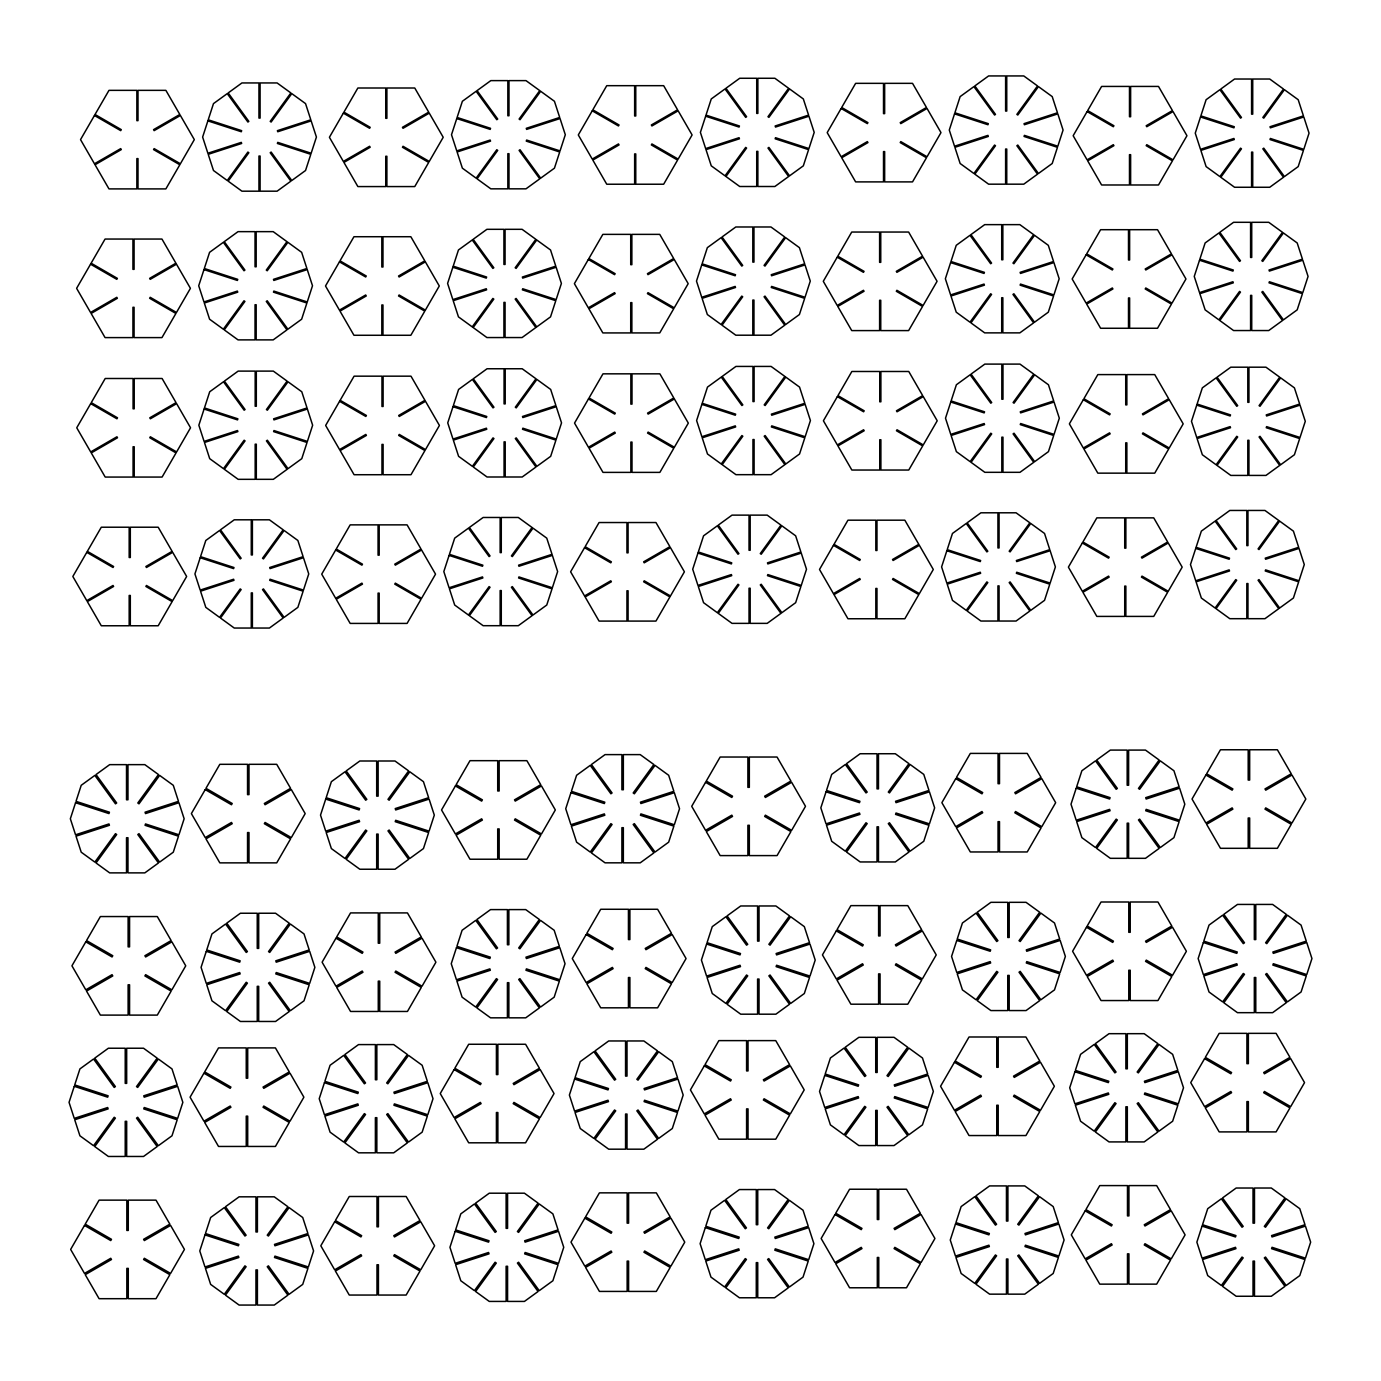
<?xml version="1.0" encoding="UTF-8"?>
<svg xmlns="http://www.w3.org/2000/svg" width="1381" height="1381" viewBox="0 0 1381 1381"><rect width="100%" height="100%" fill="white"/><g stroke="black" fill="none" stroke-linecap="round" stroke-linejoin="round"><path stroke-width="1.5" d="M207.875 120.889L202.627 137.064L207.875 153.239L241.312 142.381L241.658 143.469L208.22 154.327L213.485 170.502L227.244 180.514L247.907 152.065L248.839 152.739L228.176 181.17L241.934 191.182L258.955 191.182L258.955 156.036L260.094 156.036L260.094 191.182L277.098 191.182L290.873 181.17L270.21 152.739L271.125 152.065L291.788 180.514L305.546 170.502L310.811 154.327L277.391 143.469L277.736 142.381L311.157 153.239L316.422 137.064L311.157 120.889L277.736 131.747L277.391 130.66L310.811 119.802L305.546 103.61L291.788 93.615L271.125 122.046L270.21 121.39L290.873 92.941L277.098 82.946L260.094 82.946L260.094 118.093L258.955 118.093L258.955 82.946L241.934 82.946L228.176 92.941L248.839 121.39L247.907 122.046L227.244 93.615L213.485 103.61L208.22 119.802L241.658 130.66L241.312 131.747L207.875 120.889M203.974 269.588L198.709 285.763L203.974 301.956L237.394 291.08L237.739 292.168L204.319 303.026L209.584 319.218L223.342 329.213L244.005 300.782L244.92 301.438L224.257 329.886L238.033 339.881L255.036 339.881L255.036 304.735L256.175 304.735L256.175 339.881L273.196 339.881L286.955 329.886L266.291 301.438L267.224 300.782L287.887 329.213L301.645 319.218L306.893 303.026L273.473 292.168L273.818 291.08L307.255 301.956L312.503 285.763L307.255 269.588L273.818 280.447L273.473 279.359L306.893 268.501L301.645 252.326L287.887 242.314L267.224 270.762L266.291 270.089L286.955 241.658L273.196 231.645L256.175 231.645L256.175 266.792L255.036 266.792L255.036 231.645L238.033 231.645L224.257 241.658L244.92 270.089L244.005 270.762L223.342 242.314L209.584 252.326L204.319 268.501L237.739 279.359L237.394 280.447L203.974 269.588M75.558 802.724L70.345 818.76L75.558 834.797L108.978 823.939L109.427 825.303L76.007 836.178L81.22 852.198L94.857 862.107L115.503 833.675L116.677 834.538L96.031 862.97L109.669 872.878L126.517 872.878L126.517 837.732L127.967 837.732L127.967 872.878L144.832 872.878L158.47 862.97L137.807 834.538L138.98 833.675L159.644 862.107L173.281 852.198L178.494 836.178L145.057 825.303L145.506 823.939L178.943 834.797L184.139 818.76L178.943 802.724L145.506 813.582L145.057 812.201L178.494 801.343L173.281 785.306L159.644 775.397L138.98 803.846L137.807 802.982L158.47 774.551L144.832 764.642L127.967 764.642L127.967 799.789L126.517 799.789L126.517 764.642L109.669 764.642L96.031 774.551L116.677 802.982L115.503 803.846L94.857 775.397L81.22 785.306L76.007 801.343L109.427 812.201L108.978 813.582L75.558 802.724M204.095 409.035L198.847 425.227L204.095 441.402L237.532 430.544L237.877 431.614L204.457 442.49L209.705 458.665L223.48 468.66L244.144 440.228L245.058 440.902L224.395 469.333L238.153 479.328L255.174 479.328L255.174 444.181L256.314 444.181L256.314 479.328L273.334 479.328L287.093 469.333L266.429 440.902L267.362 440.228L288.008 468.66L301.783 458.665L307.031 442.49L273.611 431.614L273.956 430.544L307.393 441.402L312.641 425.227L307.393 409.035L273.956 419.893L273.611 418.823L307.031 407.947L301.783 391.772L288.008 381.777L267.362 410.209L266.429 409.536L287.093 381.104L273.334 371.109L256.314 371.109L256.314 406.256L255.174 406.256L255.174 371.109L238.153 371.109L224.395 381.104L245.058 409.536L244.144 410.209L223.48 381.777L209.705 391.772L204.457 407.947L237.877 418.823L237.532 419.893L204.095 409.035M200.193 557.734L194.928 573.926L200.193 590.101L233.613 579.243L233.976 580.331L200.538 591.189L205.804 607.364L219.562 617.376L240.225 588.927L241.14 589.601L220.494 618.032L234.252 628.044L251.273 628.044L251.273 592.898L252.395 592.898L252.395 628.044L269.416 628.044L283.174 618.032L262.528 589.601L263.443 588.927L284.106 617.376L297.864 607.364L303.13 591.189L269.692 580.331L270.055 579.243L303.475 590.101L308.74 573.926L303.475 557.734L270.055 568.609L269.692 567.522L303.13 556.664L297.864 540.472L284.106 530.477L263.443 558.908L262.528 558.235L283.174 529.803L269.416 519.808L252.395 519.808L252.395 554.955L251.273 554.955L251.273 519.808L234.252 519.808L220.494 529.803L241.14 558.235L240.225 558.908L219.562 530.477L205.804 540.472L200.538 556.664L233.976 567.522L233.613 568.609L200.193 557.734M74.263 1086.312L69.05 1102.349L74.263 1118.386L107.683 1107.527L108.132 1108.908L74.712 1119.767L79.925 1135.803L93.563 1145.712L114.209 1117.264L115.383 1118.127L94.737 1146.558L108.374 1156.467L125.222 1156.467L125.222 1121.32L126.672 1121.32L126.672 1156.467L143.538 1156.467L157.175 1146.558L136.512 1118.127L137.686 1117.264L158.349 1145.712L171.986 1135.803L177.2 1119.767L143.762 1108.908L144.211 1107.527L177.648 1118.386L182.844 1102.349L177.648 1086.312L144.211 1097.187L143.762 1095.806L177.2 1084.931L171.986 1068.911L158.349 1059.003L137.686 1087.434L136.512 1086.571L157.175 1058.139L143.538 1048.231L126.672 1048.231L126.672 1083.377L125.222 1083.377L125.222 1048.231L108.374 1048.231L94.737 1058.139L115.383 1086.571L114.209 1087.434L93.563 1059.003L79.925 1068.911L74.712 1084.931L108.132 1095.806L107.683 1097.187L74.263 1086.312M456.766 118.542L451.501 134.734L456.766 150.909L490.186 140.051L490.548 141.121L457.111 151.996L462.376 168.171L476.134 178.166L496.797 149.735L497.712 150.408L477.066 178.839L490.825 188.834L507.845 188.834L507.845 153.688L508.985 153.688L508.985 188.834L525.988 188.834L539.764 178.839L519.101 150.408L520.016 149.735L540.679 178.166L554.437 168.171L559.702 151.996L526.265 141.121L526.627 140.051L560.047 150.909L565.312 134.734L560.047 118.542L526.627 129.4L526.265 128.329L559.702 117.454L554.437 101.279L540.679 91.284L520.016 119.715L519.101 119.042L539.764 90.611L525.988 80.616L508.985 80.616L508.985 115.762L507.845 115.762L507.845 80.616L490.825 80.616L477.066 90.611L497.712 119.042L496.797 119.715L476.134 91.284L462.376 101.279L457.111 117.454L490.548 128.329L490.186 129.4L456.766 118.542M206.287 951.319L201.074 967.356L206.287 983.393L239.707 972.535L240.156 973.916L206.736 984.774L211.949 1000.811L225.586 1010.719L246.232 982.271L247.406 983.134L226.76 1011.565L240.398 1021.474L257.246 1021.474L257.246 986.327L258.696 986.327L258.696 1021.474L275.561 1021.474L289.199 1011.565L268.535 983.134L269.709 982.271L290.373 1010.719L304.01 1000.811L309.223 984.774L275.786 973.916L276.235 972.535L309.672 983.393L314.868 967.356L309.672 951.319L276.235 962.194L275.786 960.813L309.223 949.938L304.01 933.919L290.373 924.01L269.709 952.441L268.535 951.578L289.199 923.147L275.561 913.238L258.696 913.238L258.696 948.384L257.246 948.384L257.246 913.238L240.398 913.238L226.76 923.147L247.406 951.578L246.232 952.441L225.586 924.01L211.949 933.919L206.736 949.938L240.156 960.813L239.707 962.194L206.287 951.319M452.847 267.241L447.599 283.433L452.847 299.608L486.285 288.75L486.63 289.837L453.21 300.695L458.457 316.87L472.233 326.883L492.879 298.434L493.811 299.107L473.148 327.539L486.906 337.551L503.927 337.551L503.927 302.387L505.066 302.387L505.066 337.551L522.087 337.551L535.845 327.539L515.182 299.107L516.097 298.434L536.76 326.883L550.536 316.87L555.783 300.695L522.363 289.837L522.709 288.75L556.146 299.608L561.394 283.433L556.146 267.241L522.709 278.116L522.363 277.029L555.783 266.17L550.536 249.978L536.76 239.983L516.097 268.415L515.182 267.741L535.845 239.31L522.087 229.315L505.066 229.315L505.066 264.462L503.927 264.462L503.927 229.315L486.906 229.315L473.148 239.31L493.811 267.741L492.879 268.415L472.233 239.983L458.457 249.978L453.21 266.17L486.63 277.029L486.285 278.116L452.847 267.241M452.985 406.704L447.737 422.879L452.985 439.072L486.423 428.196L486.768 429.284L453.348 440.142L458.596 456.334L472.371 466.329L493.017 437.898L493.949 438.554L473.286 467.002L487.044 476.997L504.065 476.997L504.065 441.851L505.204 441.851L505.204 476.997L522.208 476.997L535.983 467.002L515.32 438.554L516.235 437.898L536.898 466.329L550.674 456.334L555.922 440.142L522.501 429.284L522.847 428.196L556.267 439.072L561.532 422.879L556.267 406.704L522.847 417.563L522.501 416.475L555.922 405.617L550.674 389.442L536.898 379.43L516.235 407.878L515.32 407.205L535.983 378.774L522.208 368.762L505.204 368.762L505.204 403.908L504.065 403.908L504.065 368.762L487.044 368.762L473.286 378.774L493.949 407.205L493.017 407.878L472.371 379.43L458.596 389.442L453.348 405.617L486.768 416.475L486.423 417.563L452.985 406.704M325.726 799.081L320.513 815.118L325.726 831.155L359.146 820.297L359.595 821.678L326.175 832.536L331.371 848.573L345.008 858.481L365.672 830.033L366.845 830.896L346.182 859.327L359.82 869.236L376.685 869.236L376.685 834.089L378.135 834.089L378.135 869.236L395.001 869.236L408.638 859.327L387.975 830.896L389.149 830.033L409.812 858.481L423.449 848.573L428.645 832.536L395.225 821.678L395.674 820.297L429.094 831.155L434.307 815.118L429.094 799.081L395.674 809.957L395.225 808.576L428.645 797.7L423.449 781.681L409.812 771.772L389.149 800.203L387.975 799.357L408.638 770.909L395.001 761L378.135 761L378.135 796.147L376.685 796.147L376.685 761L359.82 761L346.182 770.909L366.845 799.357L365.672 800.203L345.008 771.772L331.371 781.681L326.175 797.7L359.595 808.576L359.146 809.957L325.726 799.081M204.992 1234.907L199.779 1250.944L204.992 1266.981L238.412 1256.123L238.861 1257.504L205.441 1268.362L210.654 1284.399L224.292 1294.308L244.938 1265.859L246.111 1266.722L225.466 1295.154L239.103 1305.062L255.951 1305.062L255.951 1269.916L257.401 1269.916L257.401 1305.062L274.267 1305.062L287.904 1295.154L267.241 1266.722L268.415 1265.859L289.078 1294.308L302.715 1284.399L307.928 1268.362L274.491 1257.504L274.94 1256.123L308.377 1266.981L313.573 1250.944L308.377 1234.907L274.94 1245.783L274.491 1244.402L307.928 1233.526L302.715 1217.507L289.078 1207.598L268.415 1236.03L267.241 1235.184L287.904 1206.735L274.267 1196.826L257.401 1196.826L257.401 1231.973L255.951 1231.973L255.951 1196.826L239.103 1196.826L225.466 1206.735L246.111 1235.184L244.938 1236.03L224.292 1207.598L210.654 1217.507L205.441 1233.526L238.861 1244.402L238.412 1245.783L204.992 1234.907M449.084 555.404L443.819 571.579L449.084 587.771L482.504 576.913L482.867 577.983L449.429 588.841L454.694 605.033L468.452 615.028L489.116 586.597L490.031 587.27L469.367 615.702L483.143 625.697L500.146 625.697L500.146 590.55L501.286 590.55L501.286 625.697L518.307 625.697L532.065 615.702L511.402 587.27L512.334 586.597L532.997 615.028L546.755 605.033L552.02 588.841L518.583 577.983L518.928 576.913L552.365 587.771L557.631 571.579L552.365 555.404L518.928 566.262L518.583 565.192L552.02 554.316L546.755 538.141L532.997 528.146L512.334 556.578L511.402 555.904L532.065 527.473L518.307 517.478L501.286 517.478L501.286 552.624L500.146 552.624L500.146 517.478L483.143 517.478L469.367 527.473L490.031 555.904L489.116 556.578L468.452 528.146L454.694 538.141L449.429 554.316L482.867 565.192L482.504 566.262L449.084 555.404M324.431 1082.687L319.218 1098.706L324.431 1114.743L357.852 1103.885L358.3 1105.266L324.88 1116.124L330.076 1132.161L343.714 1142.07L364.377 1113.621L365.551 1114.484L344.887 1142.916L358.525 1152.824L375.39 1152.824L375.39 1117.678L376.84 1117.678L376.84 1152.824L393.706 1152.824L407.343 1142.916L386.68 1114.484L387.854 1113.621L408.517 1142.07L422.154 1132.161L427.35 1116.124L393.93 1105.266L394.379 1103.885L427.799 1114.743L433.013 1098.706L427.799 1082.687L394.379 1093.545L393.93 1092.164L427.35 1081.306L422.154 1065.269L408.517 1055.36L387.854 1083.792L386.68 1082.946L407.343 1054.497L393.706 1044.588L376.84 1044.588L376.84 1079.752L375.39 1079.752L375.39 1044.588L358.525 1044.588L344.887 1054.497L365.551 1082.946L364.377 1083.792L343.714 1055.36L330.076 1065.269L324.88 1081.306L358.3 1092.164L357.852 1093.545L324.431 1082.687M705.656 116.211L700.391 132.386L705.656 148.578L739.077 137.703L739.439 138.791L706.002 149.649L711.267 165.841L725.025 175.836L745.688 147.404L746.603 148.06L725.94 176.509L739.715 186.504L756.719 186.504L756.719 151.358L757.858 151.358L757.858 186.504L774.879 186.504L788.637 176.509L767.974 148.06L768.906 147.404L789.569 175.836L803.328 165.841L808.593 149.649L775.155 138.791L775.501 137.703L808.938 148.578L814.203 132.386L808.938 116.211L775.501 127.069L775.155 125.982L808.593 115.124L803.328 98.949L789.569 88.936L768.906 117.385L767.974 116.712L788.637 88.28L774.879 78.268L757.858 78.268L757.858 113.415L756.719 113.415L756.719 78.268L739.715 78.268L725.94 88.28L746.603 116.712L745.688 117.385L725.025 88.936L711.267 98.949L706.002 115.124L739.439 125.982L739.077 127.069L705.656 116.211M456.455 947.694L451.242 963.714L456.455 979.75L489.875 968.892L490.324 970.273L456.904 981.131L462.1 997.168L475.737 1007.077L496.4 978.628L497.574 979.492L476.911 1007.923L490.548 1017.832L507.414 1017.832L507.414 982.685L508.864 982.685L508.864 1017.832L525.729 1017.832L539.367 1007.923L518.704 979.492L519.877 978.628L540.541 1007.077L554.178 997.168L559.374 981.131L525.954 970.273L526.403 968.892L559.823 979.75L565.036 963.714L559.823 947.694L526.403 958.552L525.954 957.171L559.374 946.313L554.178 930.276L540.541 920.367L519.877 948.799L518.704 947.953L539.367 919.504L525.729 909.596L508.864 909.596L508.864 944.759L507.414 944.759L507.414 909.596L490.548 909.596L476.911 919.504L497.574 947.953L496.4 948.799L475.737 920.367L462.1 930.276L456.904 946.313L490.324 957.171L489.875 958.552L456.455 947.694M701.738 264.91L696.49 281.085L701.738 297.278L735.175 286.419L735.521 287.49L702.1 298.348L707.348 314.54L721.106 324.535L741.77 296.104L742.702 296.777L722.039 325.208L735.797 335.203L752.818 335.203L752.818 300.057L753.957 300.057L753.957 335.203L770.961 335.203L784.736 325.208L764.073 296.777L764.988 296.104L785.651 324.535L799.409 314.54L804.674 298.348L771.254 287.49L771.599 286.419L805.019 297.278L810.284 281.085L805.019 264.91L771.599 275.768L771.254 274.698L804.674 263.823L799.409 247.648L785.651 237.653L764.988 266.084L764.073 265.411L784.736 236.98L770.961 226.985L753.957 226.985L753.957 262.131L752.818 262.131L752.818 226.985L735.797 226.985L722.039 236.98L742.702 265.411L741.77 266.084L721.106 237.653L707.348 247.648L702.1 263.823L735.521 274.698L735.175 275.768L701.738 264.91M570.94 792.694L565.727 808.731L570.94 824.75L604.36 813.892L604.809 815.273L571.389 826.131L576.602 842.168L590.239 852.077L610.903 823.646L612.076 824.492L591.413 852.923L605.051 862.832L621.899 862.832L621.899 827.685L623.349 827.685L623.349 862.832L640.214 862.832L653.852 852.923L633.189 824.492L634.362 823.646L655.026 852.077L668.663 842.168L673.876 826.131L640.439 815.273L640.888 813.892L674.325 824.75L679.538 808.731L674.325 792.694L640.888 803.552L640.439 802.171L673.876 791.313L668.663 775.276L655.026 765.367L634.362 793.799L633.189 792.953L653.852 764.522L640.214 754.613L623.349 754.613L623.349 789.759L621.899 789.759L621.899 754.613L605.051 754.613L591.413 764.522L612.076 792.953L610.903 793.799L590.239 765.367L576.602 775.276L571.389 791.313L604.809 802.171L604.36 803.552L570.94 792.694M701.876 404.357L696.611 420.549L701.876 436.724L735.296 425.866L735.659 426.953L702.221 437.812L707.486 453.986L721.245 463.999L741.908 435.55L742.823 436.223L722.177 464.655L735.935 474.667L752.956 474.667L752.956 439.521L754.095 439.521L754.095 474.667L771.099 474.667L784.874 464.655L764.211 436.223L765.126 435.55L785.789 463.999L799.547 453.986L804.812 437.812L771.375 426.953L771.737 425.866L805.158 436.724L810.423 420.549L805.158 404.357L771.737 415.232L771.375 414.145L804.812 403.287L799.547 387.094L785.789 377.099L765.126 405.531L764.211 404.875L784.874 376.426L771.099 366.431L754.095 366.431L754.095 401.578L752.956 401.578L752.956 366.431L735.935 366.431L722.177 376.426L742.823 404.875L741.908 405.531L721.245 377.099L707.486 387.094L702.221 403.287L735.659 414.145L735.296 415.232L701.876 404.357M455.16 1231.282L449.947 1247.302L455.16 1263.339L488.581 1252.481L489.029 1253.862L455.609 1264.72L460.805 1280.757L474.443 1290.665L495.106 1262.234L496.28 1263.08L475.616 1291.511L489.254 1301.42L506.119 1301.42L506.119 1266.273L507.569 1266.273L507.569 1301.42L524.435 1301.42L538.072 1291.511L517.409 1263.08L518.583 1262.234L539.246 1290.665L552.883 1280.757L558.079 1264.72L524.659 1253.862L525.108 1252.481L558.528 1263.339L563.741 1247.302L558.528 1231.282L525.108 1242.14L524.659 1240.759L558.079 1229.901L552.883 1213.864L539.246 1203.956L518.583 1232.387L517.409 1231.541L538.072 1203.11L524.435 1193.201L507.569 1193.201L507.569 1228.348L506.119 1228.348L506.119 1193.201L489.254 1193.201L475.616 1203.11L496.28 1231.541L495.106 1232.387L474.443 1203.956L460.805 1213.864L455.609 1229.901L489.029 1240.759L488.581 1242.14L455.16 1231.282M697.957 553.073L692.71 569.248L697.957 585.423L731.395 574.565L731.74 575.653L698.32 586.511L703.568 602.686L717.343 612.698L738.006 584.267L738.921 584.923L718.258 613.371L732.016 623.366L749.037 623.366L749.037 588.22L750.176 588.22L750.176 623.366L767.197 623.366L780.956 613.371L760.292 584.923L761.224 584.267L781.87 612.698L795.646 602.686L800.894 586.511L767.473 575.653L767.819 574.565L801.256 585.423L806.504 569.248L801.256 553.073L767.819 563.931L767.473 562.844L800.894 551.986L795.646 535.811L781.87 525.798L761.224 554.23L760.292 553.574L780.956 525.125L767.197 515.13L750.176 515.13L750.176 550.277L749.037 550.277L749.037 515.13L732.016 515.13L718.258 525.125L738.921 553.574L738.006 554.23L717.343 525.798L703.568 535.811L698.32 551.986L731.74 562.844L731.395 563.931L697.957 553.073M574.582 1079.044L569.386 1095.064L574.582 1111.101L608.02 1100.243L608.469 1101.624L575.031 1112.482L580.244 1128.519L593.882 1138.427L614.545 1109.996L615.719 1110.842L595.056 1139.273L608.693 1149.182L625.558 1149.182L625.558 1114.035L627.009 1114.035L627.009 1149.182L643.857 1149.182L657.494 1139.273L636.848 1110.842L638.022 1109.996L658.668 1138.427L672.305 1128.519L677.519 1112.482L644.098 1101.624L644.547 1100.243L677.967 1111.101L683.181 1095.064L677.967 1079.044L644.547 1089.902L644.098 1088.521L677.519 1077.663L672.305 1061.626L658.668 1051.718L638.022 1080.149L636.848 1079.303L657.494 1050.872L643.857 1040.963L627.009 1040.963L627.009 1076.11L625.558 1076.11L625.558 1040.963L608.693 1040.963L595.056 1050.872L615.719 1079.303L614.545 1080.149L593.882 1051.718L580.244 1061.626L575.031 1077.663L608.469 1088.521L608.02 1089.902L574.582 1079.044M954.53 113.863L949.282 130.056L954.53 146.231L987.967 135.373L988.313 136.46L954.892 147.318L960.14 163.493L973.916 173.505L994.579 145.057L995.494 145.73L974.831 174.161L988.606 184.174L1005.61 184.174L1005.61 149.027L1006.749 149.027L1006.749 184.174L1023.77 184.174L1037.528 174.161L1016.865 145.73L1017.797 145.057L1038.443 173.505L1052.218 163.493L1057.466 147.318L1024.046 136.46L1024.391 135.373L1057.829 146.231L1063.077 130.056L1057.829 113.863L1024.391 124.739L1024.046 123.651L1057.466 112.793L1052.218 96.601L1038.443 86.606L1017.797 115.037L1016.865 114.381L1037.528 85.933L1023.77 75.938L1006.749 75.938L1006.749 111.084L1005.61 111.084L1005.61 75.938L988.606 75.938L974.831 85.933L995.494 114.381L994.579 115.037L973.916 86.606L960.14 96.601L954.892 112.793L988.313 123.651L987.967 124.739L954.53 113.863M706.606 944.052L701.41 960.071L706.606 976.108L740.043 965.25L740.492 966.631L707.055 977.489L712.268 993.526L725.905 1003.435L746.569 975.003L747.742 975.849L727.079 1004.28L740.717 1014.189L757.582 1014.189L757.582 979.043L759.032 979.043L759.032 1014.189L775.88 1014.189L789.518 1004.28L768.872 975.849L770.046 975.003L790.692 1003.435L804.329 993.526L809.542 977.489L776.122 966.631L776.571 965.25L809.991 976.108L815.204 960.071L809.991 944.052L776.571 954.91L776.122 953.529L809.542 942.671L804.329 926.634L790.692 916.725L770.046 945.156L768.872 944.311L789.518 915.879L775.88 905.971L759.032 905.971L759.032 941.117L757.582 941.117L757.582 905.971L740.717 905.971L727.079 915.879L747.742 944.311L746.569 945.156L725.905 916.725L712.268 926.634L707.055 942.671L740.492 953.529L740.043 954.91L706.606 944.052M950.629 262.58L945.364 278.755L950.629 294.93L984.049 284.072L984.411 285.159L950.974 296.017L956.239 312.192L969.997 322.205L990.66 293.773L991.575 294.429L970.929 322.878L984.688 332.873L1001.708 332.873L1001.708 297.726L1002.848 297.726L1002.848 332.873L1019.851 332.873L1033.627 322.878L1012.963 294.429L1013.878 293.773L1034.542 322.205L1048.3 312.192L1053.565 296.017L1020.127 285.159L1020.49 284.072L1053.91 294.93L1059.175 278.755L1053.91 262.58L1020.49 273.438L1020.127 272.35L1053.565 261.492L1048.3 245.317L1034.542 235.305L1013.878 263.736L1012.963 263.081L1033.627 234.632L1019.851 224.637L1002.848 224.637L1002.848 259.783L1001.708 259.783L1001.708 224.637L984.688 224.637L970.929 234.632L991.575 263.081L990.66 263.736L969.997 235.305L956.239 245.317L950.974 261.492L984.411 272.35L984.049 273.438L950.629 262.58M950.767 402.026L945.502 418.201L950.767 434.394L984.187 423.535L984.549 424.606L951.112 435.481L956.377 451.656L970.135 461.651L990.798 433.22L991.713 433.893L971.05 462.324L984.826 472.319L1001.829 472.319L1001.829 437.173L1002.969 437.173L1002.969 472.319L1019.989 472.319L1033.748 462.324L1013.102 433.893L1014.017 433.22L1034.68 461.651L1048.438 451.656L1053.703 435.481L1020.266 424.606L1020.628 423.535L1054.048 434.394L1059.313 418.201L1054.048 402.026L1020.628 412.884L1020.266 411.814L1053.703 400.939L1048.438 384.764L1034.68 374.769L1014.017 403.2L1013.102 402.527L1033.748 374.096L1019.989 364.101L1002.969 364.101L1002.969 399.247L1001.829 399.247L1001.829 364.101L984.826 364.101L971.05 374.096L991.713 402.527L990.798 403.2L970.135 374.769L956.377 384.764L951.112 400.939L984.549 411.814L984.187 412.884L950.767 402.026M826.045 791.814L820.832 807.85L826.045 823.87L859.483 813.012L859.931 814.393L826.494 825.251L831.707 841.288L845.345 851.197L866.008 822.765L867.182 823.611L846.518 852.042L860.156 861.951L877.021 861.951L877.021 826.805L878.471 826.805L878.471 861.951L895.32 861.951L908.957 852.042L888.294 823.611L889.468 822.765L910.131 851.197L923.768 841.288L928.981 825.251L895.561 814.393L896.01 813.012L929.43 823.87L934.644 807.85L929.43 791.814L896.01 802.672L895.561 801.291L928.981 790.433L923.768 774.396L910.131 764.487L889.468 792.918L888.294 792.073L908.957 763.641L895.32 753.733L878.471 753.733L878.471 788.879L877.021 788.879L877.021 753.733L860.156 753.733L846.518 763.641L867.182 792.073L866.008 792.918L845.345 764.487L831.707 774.396L826.494 790.433L859.931 801.291L859.483 802.672L826.045 791.814M705.311 1227.64L700.115 1243.677L705.311 1259.696L738.749 1248.838L739.198 1250.219L705.76 1261.077L710.973 1277.114L724.611 1287.023L745.274 1258.592L746.448 1259.437L725.785 1287.869L739.422 1297.777L756.287 1297.777L756.287 1262.631L757.737 1262.631L757.737 1297.777L774.586 1297.777L788.223 1287.869L767.577 1259.437L768.751 1258.592L789.397 1287.023L803.034 1277.114L808.248 1261.077L774.827 1250.219L775.276 1248.838L808.696 1259.696L813.91 1243.677L808.696 1227.64L775.276 1238.498L774.827 1237.117L808.248 1226.259L803.034 1210.222L789.397 1200.313L768.751 1228.745L767.577 1227.899L788.223 1199.468L774.586 1189.559L757.737 1189.559L757.737 1224.705L756.287 1224.705L756.287 1189.559L739.422 1189.559L725.785 1199.468L746.448 1227.899L745.274 1228.745L724.611 1200.313L710.973 1210.222L705.76 1226.259L739.198 1237.117L738.749 1238.498L705.311 1227.64M946.848 550.726L941.6 566.918L946.848 583.093L980.286 572.235L980.631 573.322L947.211 584.18L952.458 600.355L966.234 610.35L986.88 581.919L987.812 582.592L967.149 611.023L980.907 621.036L997.928 621.036L997.928 585.872L999.067 585.872L999.067 621.036L1016.071 621.036L1029.846 611.023L1009.183 582.592L1010.098 581.919L1030.761 610.35L1044.537 600.355L1049.784 584.18L1016.364 573.322L1016.709 572.235L1050.147 583.093L1055.395 566.918L1050.147 550.726L1016.709 561.584L1016.364 560.513L1049.784 549.655L1044.537 533.463L1030.761 523.468L1010.098 551.899L1009.183 551.226L1029.846 522.795L1016.071 512.8L999.067 512.8L999.067 547.946L997.928 547.946L997.928 512.8L980.907 512.8L967.149 522.795L987.812 551.226L986.88 551.899L966.234 523.468L952.458 533.463L947.211 549.655L980.631 560.513L980.286 561.584L946.848 550.726M824.75 1075.402L819.537 1091.439L824.75 1107.458L858.188 1096.6L858.637 1097.981L825.199 1108.839L830.413 1124.876L844.05 1134.785L864.713 1106.354L865.887 1107.199L845.224 1135.648L858.861 1145.557L875.727 1145.557L875.727 1110.393L877.177 1110.393L877.177 1145.557L894.025 1145.557L907.662 1135.648L886.999 1107.199L888.173 1106.354L908.836 1134.785L922.473 1124.876L927.687 1108.839L894.267 1097.981L894.715 1096.6L928.136 1107.458L933.349 1091.439L928.136 1075.402L894.715 1086.26L894.267 1084.879L927.687 1074.021L922.473 1057.984L908.836 1048.075L888.173 1076.524L886.999 1075.661L907.662 1047.23L894.025 1037.321L877.177 1037.321L877.177 1072.467L875.727 1072.467L875.727 1037.321L858.861 1037.321L845.224 1047.23L865.887 1075.661L864.713 1076.524L844.05 1048.075L830.413 1057.984L825.199 1074.021L858.637 1084.879L858.188 1086.26L824.75 1075.402M1200.503 116.971L1195.255 133.146L1200.503 149.338L1233.941 138.463L1234.286 139.55L1200.866 150.408L1206.114 166.6L1219.889 176.595L1240.552 148.164L1241.467 148.82L1220.804 177.269L1234.562 187.264L1251.583 187.264L1251.583 152.117L1252.722 152.117L1252.722 187.264L1269.743 187.264L1283.501 177.269L1262.838 148.82L1263.77 148.164L1284.416 176.595L1298.192 166.6L1303.44 150.408L1270.019 139.55L1270.365 138.463L1303.802 149.338L1309.05 133.146L1303.802 116.971L1270.365 127.829L1270.019 126.741L1303.44 115.883L1298.192 99.708L1284.416 89.696L1263.77 118.145L1262.838 117.471L1283.501 89.04L1269.743 79.028L1252.722 79.028L1252.722 114.174L1251.583 114.174L1251.583 79.028L1234.562 79.028L1220.804 89.04L1241.467 117.471L1240.552 118.145L1219.889 89.696L1206.114 99.708L1200.866 115.883L1234.286 126.741L1233.941 127.829L1200.503 116.971M956.774 940.409L951.561 956.446L956.774 972.466L990.212 961.608L990.66 962.989L957.223 973.847L962.436 989.884L976.074 999.792L996.737 971.361L997.911 972.207L977.247 1000.655L990.885 1010.564L1007.75 1010.564L1007.75 975.4L1009.2 975.4L1009.2 1010.564L1026.048 1010.564L1039.686 1000.655L1019.023 972.207L1020.196 971.361L1040.86 999.792L1054.497 989.884L1059.71 973.847L1026.29 962.989L1026.739 961.608L1060.159 972.466L1065.372 956.446L1060.159 940.409L1026.739 951.267L1026.29 949.886L1059.71 939.028L1054.497 922.991L1040.86 913.083L1020.196 941.531L1019.023 940.668L1039.686 912.237L1026.048 902.328L1009.2 902.328L1009.2 937.475L1007.75 937.475L1007.75 902.328L990.885 902.328L977.247 912.237L997.911 940.668L996.737 941.531L976.074 913.083L962.436 922.991L957.223 939.028L990.66 949.886L990.212 951.267L956.774 940.409M1199.519 260.232L1194.254 276.424L1199.519 292.599L1232.94 281.741L1233.302 282.829L1199.865 293.687L1205.13 309.862L1218.888 319.857L1239.551 291.426L1240.466 292.099L1219.803 320.53L1233.578 330.542L1250.582 330.542L1250.582 295.379L1251.721 295.379L1251.721 330.542L1268.742 330.542L1282.5 320.53L1261.837 292.099L1262.769 291.426L1283.432 319.857L1297.191 309.862L1302.456 293.687L1269.018 282.829L1269.363 281.741L1302.801 292.599L1308.066 276.424L1302.801 260.232L1269.363 271.09L1269.018 270.02L1302.456 259.162L1297.191 242.97L1283.432 232.975L1262.769 261.406L1261.837 260.733L1282.5 232.301L1268.742 222.306L1251.721 222.306L1251.721 257.453L1250.582 257.453L1250.582 222.306L1233.578 222.306L1219.803 232.301L1240.466 260.733L1239.551 261.406L1218.888 232.975L1205.13 242.97L1199.865 259.162L1233.302 270.02L1232.94 271.09L1199.519 260.232M1196.74 405.116L1191.475 421.309L1196.74 437.484L1230.16 426.625L1230.523 427.713L1197.085 438.571L1202.35 454.746L1216.109 464.758L1236.772 436.31L1237.687 436.983L1217.024 465.414L1230.799 475.427L1247.803 475.427L1247.803 440.28L1248.942 440.28L1248.942 475.427L1265.963 475.427L1279.721 465.414L1259.075 436.983L1259.99 436.31L1280.653 464.758L1294.411 454.746L1299.676 438.571L1266.239 427.713L1266.601 426.625L1300.022 437.484L1305.287 421.309L1300.022 405.116L1266.601 415.992L1266.239 414.904L1299.676 404.046L1294.411 387.854L1280.653 377.859L1259.99 406.29L1259.075 405.634L1279.721 377.186L1265.963 367.191L1248.942 367.191L1248.942 402.337L1247.803 402.337L1247.803 367.191L1230.799 367.191L1217.024 377.186L1237.687 405.634L1236.772 406.29L1216.109 377.859L1202.35 387.854L1197.085 404.046L1230.523 414.904L1230.16 415.992L1196.74 405.116M1076.213 788.171L1071 804.208L1076.213 820.245L1109.633 809.37L1110.082 810.751L1076.662 821.626L1081.875 837.646L1095.513 847.554L1116.176 819.123L1117.35 819.969L1096.687 848.417L1110.324 858.326L1127.172 858.326L1127.172 823.18L1128.622 823.18L1128.622 858.326L1145.488 858.326L1159.125 848.417L1138.462 819.969L1139.636 819.123L1160.299 847.554L1173.936 837.646L1179.15 821.626L1145.712 810.751L1146.161 809.37L1179.598 820.245L1184.812 804.208L1179.598 788.171L1146.161 799.029L1145.712 797.648L1179.15 786.79L1173.936 770.753L1160.299 760.845L1139.636 789.293L1138.462 788.43L1159.125 759.999L1145.488 750.09L1128.622 750.09L1128.622 785.237L1127.172 785.237L1127.172 750.09L1110.324 750.09L1096.687 759.999L1117.35 788.43L1116.176 789.293L1095.513 760.845L1081.875 770.753L1076.662 786.79L1110.082 797.648L1109.633 799.029L1076.213 788.171M955.479 1223.998L950.266 1240.034L955.479 1256.071L988.917 1245.196L989.366 1246.577L955.928 1257.452L961.141 1273.472L974.779 1283.381L995.442 1254.949L996.616 1255.795L975.953 1284.244L989.59 1294.152L1006.456 1294.152L1006.456 1259.006L1007.906 1259.006L1007.906 1294.152L1024.754 1294.152L1038.391 1284.244L1017.728 1255.795L1018.902 1254.949L1039.565 1283.381L1053.202 1273.472L1058.416 1257.452L1024.995 1246.577L1025.427 1245.196L1058.864 1256.071L1064.078 1240.034L1058.864 1223.998L1025.427 1234.856L1024.995 1233.475L1058.416 1222.617L1053.202 1206.58L1039.565 1196.671L1018.902 1225.12L1017.728 1224.257L1038.391 1195.825L1024.754 1185.916L1007.906 1185.916L1007.906 1221.063L1006.456 1221.063L1006.456 1185.916L989.59 1185.916L975.953 1195.825L996.616 1224.257L995.442 1225.12L974.779 1196.671L961.141 1206.58L955.928 1222.617L989.366 1233.475L988.917 1234.856L955.479 1223.998M1195.739 548.395L1190.474 564.57L1195.739 580.762L1229.176 569.887L1229.522 570.974L1196.084 581.833L1201.349 598.025L1215.107 608.02L1235.771 579.588L1236.686 580.262L1216.04 608.693L1229.798 618.688L1246.819 618.688L1246.819 583.542L1247.958 583.542L1247.958 618.688L1264.961 618.688L1278.737 608.693L1258.074 580.262L1258.989 579.588L1279.652 608.02L1293.41 598.025L1298.675 581.833L1265.238 570.974L1265.6 569.887L1299.02 580.762L1304.285 564.57L1299.02 548.395L1265.6 559.253L1265.238 558.166L1298.675 547.308L1293.41 531.133L1279.652 521.12L1258.989 549.569L1258.074 548.896L1278.737 520.464L1264.961 510.452L1247.958 510.452L1247.958 545.616L1246.819 545.616L1246.819 510.452L1229.798 510.452L1216.04 520.464L1236.686 548.896L1235.771 549.569L1215.107 521.12L1201.349 531.133L1196.084 547.308L1229.522 558.166L1229.176 559.253L1195.739 548.395M1074.919 1071.76L1069.705 1087.796L1074.919 1103.833L1108.339 1092.958L1108.788 1094.339L1075.367 1105.214L1080.581 1121.234L1094.218 1131.143L1114.881 1102.711L1116.055 1103.574L1095.392 1132.006L1109.029 1141.914L1125.878 1141.914L1125.878 1106.768L1127.328 1106.768L1127.328 1141.914L1144.193 1141.914L1157.83 1132.006L1137.167 1103.574L1138.341 1102.711L1159.004 1131.143L1172.642 1121.234L1177.855 1105.214L1144.417 1094.339L1144.866 1092.958L1178.304 1103.833L1183.517 1087.796L1178.304 1071.76L1144.866 1082.618L1144.417 1081.237L1177.855 1070.379L1172.642 1054.342L1159.004 1044.433L1138.341 1072.882L1137.167 1072.019L1157.83 1043.587L1144.193 1033.678L1127.328 1033.678L1127.328 1068.825L1125.878 1068.825L1125.878 1033.678L1109.029 1033.678L1095.392 1043.587L1116.055 1072.019L1114.881 1072.882L1094.218 1044.433L1080.581 1054.342L1075.367 1070.379L1108.788 1081.237L1108.339 1082.618L1074.919 1071.76M1203.352 942.515L1198.156 958.552L1203.352 974.589L1236.789 963.714L1237.238 965.095L1203.8 975.953L1209.014 991.99L1222.651 1001.898L1243.314 973.467L1244.488 974.313L1223.825 1002.761L1237.462 1012.67L1254.328 1012.67L1254.328 977.506L1255.778 977.506L1255.778 1012.67L1272.626 1012.67L1286.263 1002.761L1265.617 974.313L1266.791 973.467L1287.437 1001.898L1301.075 991.99L1306.288 975.953L1272.868 965.095L1273.317 963.714L1306.737 974.589L1311.95 958.552L1306.737 942.515L1273.317 953.373L1272.868 951.992L1306.288 941.134L1301.075 925.097L1287.437 915.189L1266.791 943.637L1265.617 942.774L1286.263 914.343L1272.626 904.434L1255.778 904.434L1255.778 939.581L1254.328 939.581L1254.328 904.434L1237.462 904.434L1223.825 914.343L1244.488 942.774L1243.314 943.637L1222.651 915.189L1209.014 925.097L1203.8 941.134L1237.238 951.992L1236.789 953.373L1203.352 942.515M1202.057 1226.104L1196.861 1242.14L1202.057 1258.177L1235.494 1247.302L1235.943 1248.683L1202.506 1259.558L1207.719 1275.578L1221.356 1285.487L1242.02 1257.055L1243.193 1257.901L1222.53 1286.35L1236.168 1296.258L1253.033 1296.258L1253.033 1261.112L1254.483 1261.112L1254.483 1296.258L1271.331 1296.258L1284.969 1286.35L1264.323 1257.901L1265.497 1257.055L1286.143 1285.487L1299.78 1275.578L1304.993 1259.558L1271.573 1248.683L1272.022 1247.302L1305.442 1258.177L1310.655 1242.14L1305.442 1226.104L1272.022 1236.962L1271.573 1235.581L1304.993 1224.723L1299.78 1208.686L1286.143 1198.777L1265.497 1227.226L1264.323 1226.363L1284.969 1197.931L1271.331 1188.023L1254.483 1188.023L1254.483 1223.169L1253.033 1223.169L1253.033 1188.023L1236.168 1188.023L1222.53 1197.931L1243.193 1226.363L1242.02 1227.226L1221.356 1198.777L1207.719 1208.686L1202.506 1224.723L1235.943 1235.581L1235.494 1236.962L1202.057 1226.104M94.46 115.486L80.53 139.619L94.46 163.769L120.717 148.613L121.286 149.597L95.03 164.753L108.978 188.904L136.857 188.904L136.857 158.591L137.996 158.591L137.996 188.904L165.875 188.904L179.823 164.753L153.567 149.597L154.137 148.613L180.393 163.769L194.324 139.619L180.393 115.486L154.137 130.643L153.567 129.641L179.823 114.485L165.875 90.352L137.996 90.352L137.996 120.665L136.857 120.665L136.857 90.352L108.978 90.352L95.03 114.485L121.286 129.641L120.717 130.643L94.46 115.486M90.559 264.185L76.611 288.336L90.559 312.469L116.798 297.312L117.368 298.296L91.129 313.452L105.06 337.603L132.939 337.603L132.939 307.29L134.078 307.29L134.078 337.603L161.957 337.603L175.905 313.452L149.649 298.296L150.218 297.312L176.475 312.469L190.423 288.336L176.475 264.185L150.218 279.342L149.649 278.358L175.905 263.201L161.957 239.051L134.078 239.051L134.078 269.364L132.939 269.364L132.939 239.051L105.06 239.051L91.129 263.201L117.368 278.358L116.798 279.342L90.559 264.185M90.697 403.632L76.749 427.782L90.697 451.932L116.936 436.776L117.506 437.76L91.267 452.916L105.198 477.066L133.077 477.066L133.077 446.754L134.216 446.754L134.216 477.066L162.095 477.066L176.043 452.916L149.787 437.76L150.356 436.776L176.613 451.932L190.543 427.782L176.613 403.632L150.356 418.788L149.787 417.804L176.043 402.648L162.095 378.498L134.216 378.498L134.216 408.811L133.077 408.811L133.077 378.498L105.198 378.498L91.267 402.648L117.506 417.804L116.936 418.788L90.697 403.632M86.779 552.331L72.83 576.481L86.779 600.631L113.035 585.475L113.605 586.459L87.348 601.615L101.296 625.766L129.175 625.766L129.175 595.453L130.315 595.453L130.315 625.766L158.194 625.766L172.124 601.615L145.885 586.459L146.455 585.475L172.694 600.631L186.642 576.481L172.694 552.331L146.455 567.487L145.885 566.503L172.124 551.347L158.194 527.214L130.315 527.214L130.315 557.51L129.175 557.51L129.175 527.214L101.296 527.214L87.348 551.347L113.605 566.503L113.035 567.487L86.779 552.331M343.351 113.138L329.403 137.289L343.351 161.439L369.607 146.282L370.177 147.266L343.921 162.423L357.869 186.573L385.748 186.573L385.748 156.26L386.887 156.26L386.887 186.573L414.766 186.573L428.697 162.423L402.458 147.266L403.028 146.282L429.267 161.439L443.215 137.289L429.267 113.138L403.028 128.295L402.458 127.311L428.697 112.154L414.766 88.004L386.887 88.004L386.887 118.317L385.748 118.317L385.748 88.004L357.869 88.004L343.921 112.154L370.177 127.311L369.607 128.295L343.351 113.138M339.45 261.838L325.502 285.988L339.45 310.138L365.689 294.982L366.258 295.966L340.002 311.122L353.95 335.272L381.829 335.272L381.829 304.959L382.969 304.959L382.969 335.272L410.848 335.272L424.796 311.122L398.539 295.966L399.109 294.982L425.365 310.138L439.296 285.988L425.365 261.838L399.109 276.994L398.539 276.01L424.796 260.854L410.848 236.721L382.969 236.721L382.969 267.016L381.829 267.016L381.829 236.721L353.95 236.721L340.002 260.854L366.258 276.01L365.689 276.994L339.45 261.838M339.571 401.301L325.64 425.452L339.571 449.585L365.827 434.428L366.397 435.429L340.14 450.569L354.088 474.719L381.967 474.719L381.967 444.406L383.107 444.406L383.107 474.719L410.986 474.719L424.934 450.569L398.677 435.429L399.247 434.428L425.503 449.585L439.434 425.452L425.503 401.301L399.247 416.458L398.677 415.474L424.934 400.317L410.986 376.167L383.107 376.167L383.107 406.48L381.967 406.48L381.967 376.167L354.088 376.167L340.14 400.317L366.397 415.474L365.827 416.458L339.571 401.301M85.795 941.825L71.933 965.82L85.795 989.832L112.051 974.675L112.776 975.935L86.52 991.092L100.381 1015.104L128.122 1015.104L128.122 984.791L129.572 984.791L129.572 1015.104L157.296 1015.104L171.158 991.092L144.901 975.935L145.626 974.675L171.883 989.832L185.744 965.82L171.883 941.825L145.626 956.964L144.901 955.721L171.158 940.565L157.296 916.552L129.572 916.552L129.572 946.865L128.122 946.865L128.122 916.552L100.381 916.552L86.52 940.565L112.776 955.721L112.051 956.964L85.795 941.825M335.669 550.001L321.721 574.151L335.669 598.301L361.908 583.145L362.478 584.128L336.239 599.285L350.17 623.418L378.066 623.418L378.066 593.122L379.188 593.122L379.188 623.418L407.084 623.418L421.015 599.285L394.776 584.128L395.329 583.145L421.585 598.301L435.533 574.151L421.585 550.001L395.329 565.157L394.776 564.173L421.015 549.017L407.084 524.866L379.188 524.866L379.188 555.179L378.066 555.179L378.066 524.866L350.17 524.866L336.239 549.017L362.478 564.173L361.908 565.157L335.669 550.001M592.242 110.808L578.294 134.958L592.242 159.091L618.481 143.935L619.051 144.936L592.812 160.075L606.742 184.225L634.639 184.225L634.639 153.912L635.761 153.912L635.761 184.225L663.657 184.225L677.588 160.075L651.349 144.936L651.918 143.935L678.157 159.091L692.105 134.958L678.157 110.808L651.918 125.964L651.349 124.981L677.588 109.824L663.657 85.674L635.761 85.674L635.761 115.987L634.639 115.987L634.639 85.674L606.742 85.674L592.812 109.824L619.051 124.981L618.481 125.964L592.242 110.808M205.234 789.587L191.372 813.599L205.234 837.594L231.49 822.455L232.215 823.697L205.959 838.854L219.821 862.866L247.544 862.866L247.544 832.553L248.994 832.553L248.994 862.866L276.718 862.866L290.597 838.854L264.341 823.697L265.066 822.455L291.322 837.594L305.184 813.599L291.322 789.587L265.066 804.743L264.341 803.483L290.597 788.327L276.718 764.314L248.994 764.314L248.994 794.627L247.544 794.627L247.544 764.314L219.821 764.314L205.959 788.327L232.215 803.483L231.49 804.743L205.234 789.587M588.323 259.507L574.392 283.657L588.323 307.808L614.58 292.651L615.149 293.635L588.893 308.792L602.841 332.925L630.72 332.925L630.72 302.629L631.859 302.629L631.859 332.925L659.738 332.925L673.686 308.792L647.43 293.635L648 292.651L674.256 307.808L688.187 283.657L674.256 259.507L648 274.664L647.43 273.68L673.686 258.523L659.738 234.373L631.859 234.373L631.859 264.686L630.72 264.686L630.72 234.373L602.841 234.373L588.893 258.523L615.149 273.68L614.58 274.664L588.323 259.507M84.5 1225.413L70.638 1249.425L84.5 1273.42L110.756 1258.281L111.481 1259.524L85.225 1274.68L99.087 1298.692L126.828 1298.692L126.828 1268.379L128.278 1268.379L128.278 1298.692L156.001 1298.692L169.863 1274.68L143.607 1259.524L144.332 1258.281L170.588 1273.42L184.45 1249.425L170.588 1225.413L144.332 1240.57L143.607 1239.309L169.863 1224.153L156.001 1200.141L128.278 1200.141L128.278 1230.454L126.828 1230.454L126.828 1200.141L99.087 1200.141L85.225 1224.153L111.481 1239.309L110.756 1240.57L84.5 1225.413M588.461 398.954L574.531 423.104L588.461 447.254L614.718 432.098L615.287 433.082L589.031 448.238L602.979 472.388L630.858 472.388L630.858 442.075L631.997 442.075L631.997 472.388L659.876 472.388L673.807 448.238L647.568 433.082L648.138 432.098L674.377 447.254L688.325 423.104L674.377 398.954L648.138 414.11L647.568 413.126L673.807 397.97L659.876 373.837L631.997 373.837L631.997 404.132L630.858 404.132L630.858 373.837L602.979 373.837L589.031 397.97L615.287 413.126L614.718 414.11L588.461 398.954M203.939 1073.175L190.077 1097.187L203.939 1121.199L230.195 1106.043L230.92 1107.286L204.664 1122.442L218.526 1146.454L246.25 1146.454L246.25 1116.141L247.7 1116.141L247.7 1146.454L275.423 1146.454L289.285 1122.442L263.046 1107.286L263.771 1106.043L290.027 1121.199L303.889 1097.187L290.027 1073.175L263.771 1088.332L263.046 1087.071L289.285 1071.915L275.423 1047.903L247.7 1047.903L247.7 1078.216L246.25 1078.216L246.25 1047.903L218.526 1047.903L204.664 1071.915L230.92 1087.071L230.195 1088.332L203.939 1073.175M335.963 938.182L322.101 962.194L335.963 986.207L362.219 971.05L362.944 972.293L336.688 987.45L350.55 1011.462L378.273 1011.462L378.273 981.149L379.723 981.149L379.723 1011.462L407.447 1011.462L421.309 987.45L395.07 972.293L395.795 971.05L422.051 986.207L435.913 962.194L422.051 938.182L395.795 953.339L395.07 952.079L421.309 936.922L407.447 912.91L379.723 912.91L379.723 943.223L378.273 943.223L378.273 912.91L350.55 912.91L336.688 936.922L362.944 952.079L362.219 953.339L335.963 938.182M584.56 547.67L570.612 571.803L584.56 595.953L610.799 580.797L611.369 581.781L585.13 596.937L599.061 621.087L626.939 621.087L626.939 590.775L628.079 590.775L628.079 621.087L655.958 621.087L669.906 596.937L643.65 581.781L644.219 580.797L670.476 595.953L684.406 571.803L670.476 547.67L644.219 562.827L643.65 561.825L669.906 546.686L655.958 522.536L628.079 522.536L628.079 552.849L626.939 552.849L626.939 522.536L599.061 522.536L585.13 546.686L611.369 561.825L610.799 562.827L584.56 547.67M841.133 108.46L827.184 132.611L841.133 156.761L867.372 141.604L867.941 142.588L841.702 157.745L855.633 181.895L883.512 181.895L883.512 151.582L884.651 151.582L884.651 181.895L912.53 181.895L926.478 157.745L900.222 142.588L900.792 141.604L927.048 156.761L940.979 132.611L927.048 108.46L900.792 123.617L900.222 122.633L926.478 107.476L912.53 83.343L884.651 83.343L884.651 113.639L883.512 113.639L883.512 83.343L855.633 83.343L841.702 107.476L867.941 122.633L867.372 123.617L841.133 108.46M455.402 785.944L441.54 809.957L455.402 833.969L481.658 818.812L482.383 820.072L456.127 835.212L469.989 859.224L497.712 859.224L497.712 828.911L499.162 828.911L499.162 859.224L526.886 859.224L540.748 835.212L514.509 820.072L515.234 818.812L541.473 833.969L555.335 809.957L541.473 785.944L515.234 801.101L514.509 799.841L540.748 784.684L526.886 760.672L499.162 760.672L499.162 790.985L497.712 790.985L497.712 760.672L469.989 760.672L456.127 784.684L482.383 799.841L481.658 801.101L455.402 785.944M837.214 257.177L823.283 281.31L837.214 305.46L863.47 290.303L864.04 291.287L837.784 306.444L851.732 330.594L879.611 330.594L879.611 300.281L880.75 300.281L880.75 330.594L908.629 330.594L922.56 306.444L896.321 291.287L896.89 290.303L923.129 305.46L937.078 281.31L923.129 257.177L896.89 272.333L896.321 271.332L922.56 256.193L908.629 232.043L880.75 232.043L880.75 262.355L879.611 262.355L879.611 232.043L851.732 232.043L837.784 256.193L864.04 271.332L863.47 272.333L837.214 257.177M334.668 1221.771L320.806 1245.783L334.668 1269.795L360.924 1254.639L361.649 1255.899L335.393 1271.038L349.255 1295.05L376.978 1295.05L376.978 1264.754L378.429 1264.754L378.429 1295.05L406.152 1295.05L420.014 1271.038L393.775 1255.899L394.5 1254.639L420.756 1269.795L434.618 1245.783L420.756 1221.771L394.5 1236.927L393.775 1235.667L420.014 1220.511L406.152 1196.498L378.429 1196.498L378.429 1226.811L376.978 1226.811L376.978 1196.498L349.255 1196.498L335.393 1220.511L361.649 1235.667L360.924 1236.927L334.668 1221.771M837.352 396.623L823.404 420.773L837.352 444.924L863.608 429.767L864.178 430.751L837.922 445.908L851.853 470.041L879.749 470.041L879.749 439.745L880.888 439.745L880.888 470.041L908.767 470.041L922.698 445.908L896.459 430.751L897.029 429.767L923.268 444.924L937.216 420.773L923.268 396.623L897.029 411.78L896.459 410.796L922.698 395.639L908.767 371.489L880.888 371.489L880.888 401.802L879.749 401.802L879.749 371.489L851.853 371.489L837.922 395.639L864.178 410.796L863.608 411.78L837.352 396.623M454.107 1069.533L440.246 1093.545L454.107 1117.557L480.364 1102.401L481.089 1103.661L454.832 1118.817L468.694 1142.812L496.418 1142.812L496.418 1112.516L497.868 1112.516L497.868 1142.812L525.591 1142.812L539.453 1118.817L513.214 1103.661L513.939 1102.401L540.178 1117.557L554.04 1093.545L540.178 1069.533L513.939 1084.689L513.214 1083.429L539.453 1068.273L525.591 1044.26L497.868 1044.26L497.868 1074.573L496.418 1074.573L496.418 1044.26L468.694 1044.26L454.832 1068.273L481.089 1083.429L480.364 1084.689L454.107 1069.533M586.131 934.54L572.269 958.552L586.131 982.564L612.387 967.408L613.112 968.668L586.856 983.824L600.718 1007.819L628.441 1007.819L628.441 977.524L629.891 977.524L629.891 1007.819L657.615 1007.819L671.477 983.824L645.238 968.668L645.963 967.408L672.202 982.564L686.064 958.552L672.202 934.54L645.963 949.696L645.238 948.436L671.477 933.28L657.615 909.268L629.891 909.268L629.891 939.581L628.441 939.581L628.441 909.268L600.718 909.268L586.856 933.28L613.112 948.436L612.387 949.696L586.131 934.54M833.434 545.322L819.503 569.473L833.434 593.623L859.69 578.466L860.259 579.45L834.003 594.607L847.951 618.757L875.83 618.757L875.83 588.444L876.97 588.444L876.97 618.757L904.848 618.757L918.797 594.607L892.54 579.45L893.11 578.466L919.366 593.623L933.297 569.473L919.366 545.322L893.11 560.479L892.54 559.495L918.797 544.338L904.848 520.188L876.97 520.188L876.97 550.501L875.83 550.501L875.83 520.188L847.951 520.188L834.003 544.338L860.259 559.495L859.69 560.479L833.434 545.322M1087.106 111.568L1073.158 135.718L1087.106 159.851L1113.345 144.694L1113.915 145.678L1087.676 160.835L1101.606 184.985L1129.485 184.985L1129.485 154.672L1130.625 154.672L1130.625 184.985L1158.504 184.985L1172.452 160.835L1146.195 145.678L1146.765 144.694L1173.021 159.851L1186.952 135.718L1173.021 111.568L1146.765 126.724L1146.195 125.74L1172.452 110.584L1158.504 86.433L1130.625 86.433L1130.625 116.746L1129.485 116.746L1129.485 86.433L1101.606 86.433L1087.676 110.584L1113.915 125.74L1113.345 126.724L1087.106 111.568M705.57 782.302L691.708 806.314L705.57 830.326L731.809 815.17L732.534 816.43L706.295 831.586L720.157 855.599L747.881 855.599L747.881 825.286L749.331 825.286L749.331 855.599L777.054 855.599L790.916 831.586L764.66 816.43L765.385 815.17L791.641 830.326L805.503 806.314L791.641 782.302L765.385 797.458L764.66 796.198L790.916 781.042L777.054 757.03L749.331 757.03L749.331 787.343L747.881 787.343L747.881 757.03L720.157 757.03L706.295 781.042L732.534 796.198L731.809 797.458L705.57 782.302M1086.105 254.829L1072.157 278.979L1086.105 303.13L1112.344 287.973L1112.913 288.957L1086.674 304.113L1100.605 328.264L1128.501 328.264L1128.501 297.951L1129.623 297.951L1129.623 328.264L1157.52 328.264L1171.451 304.113L1145.212 288.957L1145.781 287.973L1172.02 303.13L1185.968 278.979L1172.02 254.829L1145.781 269.986L1145.212 269.002L1171.451 253.845L1157.52 229.695L1129.623 229.695L1129.623 260.008L1128.501 260.008L1128.501 229.695L1100.605 229.695L1086.674 253.845L1112.913 269.002L1112.344 269.986L1086.105 254.829M584.836 1218.128L570.974 1242.14L584.836 1266.153L611.092 1250.996L611.818 1252.256L585.561 1267.413L599.423 1291.425L627.147 1291.425L627.147 1261.112L628.597 1261.112L628.597 1291.425L656.32 1291.425L670.182 1267.413L643.943 1252.256L644.668 1250.996L670.907 1266.153L684.769 1242.14L670.907 1218.128L644.668 1233.285L643.943 1232.025L670.182 1216.868L656.32 1192.856L628.597 1192.856L628.597 1223.169L627.147 1223.169L627.147 1192.856L599.423 1192.856L585.561 1216.868L611.818 1232.025L611.092 1233.285L584.836 1218.128M1083.325 399.713L1069.377 423.863L1083.325 448.014L1109.582 432.857L1110.151 433.841L1083.895 448.998L1097.826 473.148L1125.722 473.148L1125.722 442.835L1126.861 442.835L1126.861 473.148L1154.74 473.148L1168.671 448.998L1142.432 433.841L1143.002 432.857L1169.241 448.014L1183.189 423.863L1169.241 399.713L1143.002 414.87L1142.432 413.886L1168.671 398.729L1154.74 374.596L1126.861 374.596L1126.861 404.892L1125.722 404.892L1125.722 374.596L1097.826 374.596L1083.895 398.729L1110.151 413.886L1109.582 414.87L1083.325 399.713M704.275 1065.89L690.414 1089.902L704.275 1113.915L730.514 1098.758L731.24 1100.018L705 1115.175L718.862 1139.187L746.586 1139.187L746.586 1108.874L748.036 1108.874L748.036 1139.187L775.759 1139.187L789.621 1115.175L763.365 1100.018L764.09 1098.758L790.346 1113.915L804.208 1089.902L790.346 1065.89L764.09 1081.047L763.365 1079.787L789.621 1064.63L775.759 1040.618L748.036 1040.618L748.036 1070.931L746.586 1070.931L746.586 1040.618L718.862 1040.618L705 1064.63L731.24 1079.787L730.514 1081.047L704.275 1065.89M836.299 930.898L822.437 954.91L836.299 978.922L862.538 963.765L863.263 965.026L837.024 980.182L850.886 1004.194L878.609 1004.194L878.609 973.881L880.06 973.881L880.06 1004.194L907.783 1004.194L921.645 980.182L895.389 965.026L896.114 963.765L922.37 978.922L936.232 954.91L922.37 930.898L896.114 946.054L895.389 944.794L921.645 929.637L907.783 905.625L880.06 905.625L880.06 935.938L878.609 935.938L878.609 905.625L850.886 905.625L837.024 929.637L863.263 944.794L862.538 946.054L836.299 930.898M1082.324 542.992L1068.393 567.142L1082.324 591.275L1108.58 576.119L1109.15 577.12L1082.894 592.276L1096.842 616.409L1124.721 616.409L1124.721 586.096L1125.86 586.096L1125.86 616.409L1153.739 616.409L1167.67 592.276L1141.431 577.12L1142.001 576.119L1168.24 591.275L1182.188 567.142L1168.24 542.992L1142.001 558.148L1141.431 557.164L1167.67 542.008L1153.739 517.858L1125.86 517.858L1125.86 548.171L1124.721 548.171L1124.721 517.858L1096.842 517.858L1082.894 542.008L1109.15 557.164L1108.58 558.148L1082.324 542.992M955.738 778.66L941.877 802.672L955.738 826.684L981.977 811.527L982.702 812.788L956.463 827.944L970.325 851.956L998.049 851.956L998.049 821.643L999.499 821.643L999.499 851.956L1027.222 851.956L1041.084 827.944L1014.828 812.788L1015.553 811.527L1041.809 826.684L1055.671 802.672L1041.809 778.66L1015.553 793.816L1014.828 792.556L1041.084 777.399L1027.222 753.405L999.499 753.405L999.499 783.7L998.049 783.7L998.049 753.405L970.325 753.405L956.463 777.399L982.702 792.556L981.977 793.816L955.738 778.66M835.004 1214.486L821.143 1238.498L835.004 1262.51L861.243 1247.354L861.968 1248.614L835.729 1263.77L849.591 1287.783L877.315 1287.783L877.315 1257.47L878.765 1257.47L878.765 1287.783L906.488 1287.783L920.35 1263.77L894.094 1248.614L894.819 1247.354L921.075 1262.51L934.937 1238.498L921.075 1214.486L894.819 1229.642L894.094 1228.382L920.35 1213.226L906.488 1189.231L878.765 1189.231L878.765 1219.527L877.315 1219.527L877.315 1189.231L849.591 1189.231L835.729 1213.226L861.968 1228.382L861.243 1229.642L835.004 1214.486M954.444 1062.248L940.565 1086.26L954.444 1110.272L980.683 1095.116L981.408 1096.376L955.169 1111.532L969.03 1135.545L996.754 1135.545L996.754 1105.232L998.204 1105.232L998.204 1135.545L1025.928 1135.545L1039.789 1111.532L1013.533 1096.376L1014.258 1095.116L1040.514 1110.272L1054.376 1086.26L1040.514 1062.248L1014.258 1077.404L1013.533 1076.162L1039.789 1061.005L1025.928 1036.993L998.204 1036.993L998.204 1067.306L996.754 1067.306L996.754 1036.993L969.03 1036.993L955.169 1061.005L981.408 1076.162L980.683 1077.404L954.444 1062.248M1086.467 927.255L1072.588 951.267L1086.467 975.279L1112.706 960.123L1113.431 961.383L1087.192 976.54L1101.054 1000.552L1128.778 1000.552L1128.778 970.239L1130.228 970.239L1130.228 1000.552L1157.951 1000.552L1171.813 976.54L1145.557 961.383L1146.282 960.123L1172.538 975.279L1186.4 951.267L1172.538 927.255L1146.282 942.412L1145.557 941.169L1171.813 926.012L1157.951 902L1130.228 902L1130.228 932.313L1128.778 932.313L1128.778 902L1101.054 902L1087.192 926.012L1113.431 941.169L1112.706 942.412L1086.467 927.255M1205.889 775.017L1192.027 799.029L1205.889 823.041L1232.145 807.885L1232.87 809.145L1206.614 824.302L1220.476 848.314L1248.2 848.314L1248.2 818.001L1249.667 818.001L1249.667 848.314L1277.39 848.314L1291.252 824.302L1264.996 809.145L1265.721 807.885L1291.977 823.041L1305.839 799.029L1291.977 775.017L1265.721 790.174L1264.996 788.931L1291.252 773.774L1277.39 749.762L1249.667 749.762L1249.667 780.075L1248.2 780.075L1248.2 749.762L1220.476 749.762L1206.614 773.774L1232.87 788.931L1232.145 790.174L1205.889 775.017M1085.173 1210.844L1071.293 1234.856L1085.173 1258.868L1111.412 1243.711L1112.137 1244.972L1085.898 1260.128L1099.759 1284.14L1127.483 1284.14L1127.483 1253.827L1128.933 1253.827L1128.933 1284.14L1156.657 1284.14L1170.518 1260.128L1144.262 1244.972L1144.987 1243.711L1171.243 1258.868L1185.105 1234.856L1171.243 1210.844L1144.987 1226L1144.262 1224.757L1170.518 1209.601L1156.657 1185.589L1128.933 1185.589L1128.933 1215.901L1127.483 1215.901L1127.483 1185.589L1099.759 1185.589L1085.898 1209.601L1112.137 1224.757L1111.412 1226L1085.173 1210.844M1204.595 1058.623L1190.733 1082.618L1204.595 1106.63L1230.851 1091.473L1231.576 1092.734L1205.32 1107.89L1219.181 1131.902L1246.905 1131.902L1246.905 1101.589L1248.372 1101.589L1248.372 1131.902L1276.096 1131.902L1289.958 1107.89L1263.701 1092.734L1264.426 1091.473L1290.683 1106.63L1304.544 1082.618L1290.683 1058.623L1264.426 1073.779L1263.701 1072.519L1289.958 1057.363L1276.096 1033.351L1248.372 1033.351L1248.372 1063.663L1246.905 1063.663L1246.905 1033.351L1219.181 1033.351L1205.32 1057.363L1231.576 1072.519L1230.851 1073.779L1204.595 1058.623"/></g></svg>
